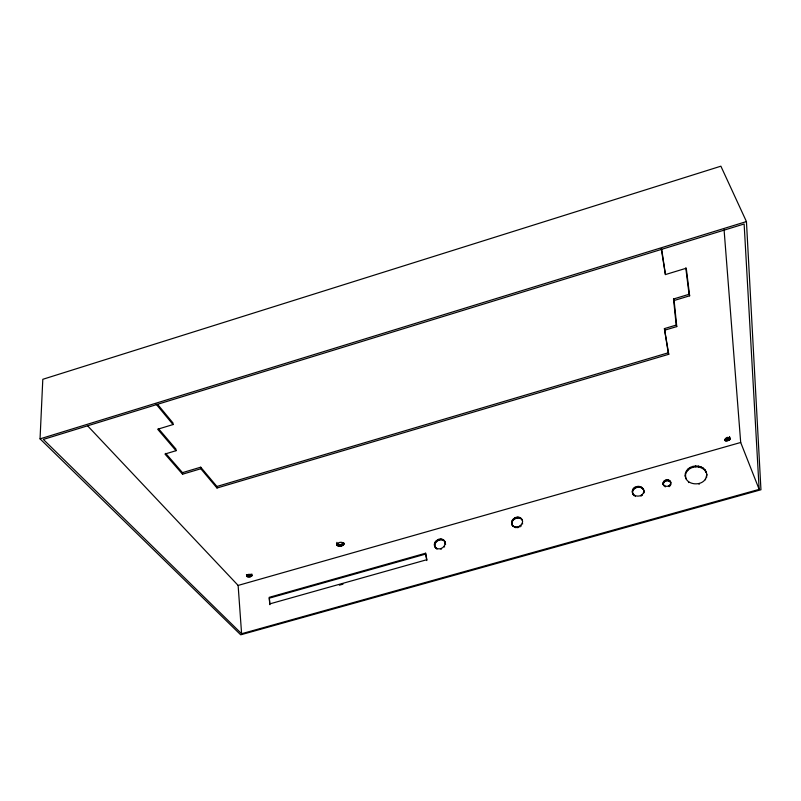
<?xml version="1.0" encoding="UTF-8"?>
<svg xmlns="http://www.w3.org/2000/svg" width="801" height="801" viewBox="0 0 801 801"><rect width="100%" height="100%" fill="white"/><g stroke="black" fill="none" stroke-linecap="round" stroke-linejoin="round"><path stroke-width="1.2" d="M40.05 438.858L42.803 379.304L720.88 166.187L746.442 221.577L760.95 489.761L240.711 634.813L40.05 438.858L746.442 221.577M336.73 544.78C337.411 542.047 342.628 541.286 344.05 543.729C343.339 546.853 336.17 547.473 336.55 543.358L336.931 545.251M706.422 476.675L706.702 474.312L706.532 477.536L706.422 476.675C703.538 487.799 682.852 485.476 685.466 473.161C688.439 462.948 706.662 463.779 706.812 475.173M685.596 477.827L685.736 478.678L685.466 473.161M725.175 440.67C725.546 432.971 735.708 441.301 725.175 440.67L724.645 439.288L727.739 439.128L729.601 437.096M663.228 484.164C664.64 488.149 671.879 486.307 670.697 482.062C669.025 477.676 661.226 480.47 663.398 485.016L663.088 483.323M663.248 484.174C663.328 480.35 669.526 479.358 670.848 482.913L670.697 482.062M643.614 492.245L643.804 490.953L643.804 493.086L643.614 492.245C642.032 498.272 630.838 496.99 632.48 490.282C634.002 485.166 642.903 484.935 643.794 490.532L643.023 488.53M633.05 493.987L633.251 494.828C629.706 489.01 639.779 484.194 643.213 489.371M512.96 525.766C517.376 530.032 525.977 523.163 521.191 518.417C516.285 513.982 507.894 521.721 513.301 526.547L512.149 524.785L512.49 525.566M511.669 523.614L512.019 524.405C510.858 518.938 519.348 515.484 522.342 520.189L522.012 519.388M445.156 543.709L445.576 544.47L445.096 542.437C445.927 547.263 439.218 550.948 435.614 547.614L437.076 549.106L436.645 548.355M434.452 545.441L435.303 547.373C431.028 541.416 442.382 535.198 445.096 542.027L443.924 540.274M434.883 546.202C434.082 541.396 440.74 537.731 444.345 541.035M685.606 474.022C688.349 465.211 702.797 464.169 706.362 472.86L706.242 471.989M246.558 575.989L248.23 574.407L250.983 574.367L252.045 575.549L250.373 576.76L247.119 576.59L246.448 574.557L248.841 575.549L251.935 574.127M336.74 543.819L340.465 544.7L343.799 542.808L343.989 544.229M157.687 404.475L172.966 422.958L173.026 424.56L157.677 429.236L176.02 450.703L164.956 454.037L182.558 474.202L200.811 468.755L217.001 488.009L668.765 354.282L664.409 328.61L676.194 325.086L673.521 298.993L689.05 294.307L685.796 267.894M661.226 248.57L665.421 274.573L686.257 268.225L689.651 295.809L674.112 300.505L676.765 326.588L664.97 330.102M165.697 453.376L182.488 472.65L200.721 467.193L216.901 486.477L217.001 488.009M216.901 486.477L668.224 352.81L664.409 328.61M87.94 426.182L238.127 585.421L740.695 442.482L724.084 229.847M339.384 585.171L342.978 584.159M241.602 633.731L759.168 489.371L744.129 223.98L43.334 439.419L241.602 633.731L238.127 585.421M158.428 428.565L175.96 449.121L176.02 450.703M156.195 404.245L173.026 424.56M434.873 546.612L436.044 548.365M434.402 544.169L434.833 544.93M434.723 542.888L435.153 543.639M435.374 541.666L435.804 542.427M436.335 540.605L436.765 541.366M440.68 548.675L441.111 549.436M437.526 539.774L437.947 540.535M438.868 539.233L439.288 539.984M440.27 539.003L440.69 539.764M444.185 546.222L444.615 546.983M442.883 539.544L443.303 540.305M441.641 539.103L442.062 539.864M511.839 521.061L512.179 521.851M514.052 526.497L514.392 527.288M511.569 522.342L511.909 523.133M512.46 519.849L512.81 520.64M515.353 526.938L515.694 527.719M513.401 518.788L513.741 519.579M516.775 527.038L517.116 527.829M518.217 526.808L518.557 527.589M514.592 517.947L514.933 518.738M515.944 517.396L516.285 518.187M519.589 526.247L519.919 527.028M517.386 517.156L517.716 517.957M520.78 525.406L521.111 526.197M518.798 517.256L519.138 518.057M521.191 518.417L521.531 519.208M520.099 517.686L520.43 518.477M522.342 523.113L522.673 523.904M689.05 294.307L689.651 295.809M740.695 442.482L759.168 489.371M729.471 436.725L730.132 438.477M729.541 437.516L730.081 438.898M729.31 437.957L729.841 439.338M728.91 438.397L729.441 439.779M728.369 438.798L728.91 440.18M673.521 298.993L674.112 300.505M727.739 439.128L728.269 440.51M727.048 439.379L727.578 440.76M726.347 439.529L726.877 440.91M725.686 439.559L726.217 440.94M725.105 439.479L725.636 440.86M676.194 325.086L676.765 326.588M668.224 352.81L668.765 354.282M444.675 541.266L445.516 543.198M632.48 492.825L632.68 493.666M633.961 494.968L634.162 495.799M632.48 490.282L632.68 491.113M632.289 491.564L632.49 492.395M635.163 495.689L635.353 496.52M633.06 489.061L633.261 489.902M633.971 487.999L634.172 488.83M635.163 487.148L635.353 487.989M636.545 486.587L636.745 487.429M638.027 486.337L638.227 487.178M639.518 486.427L639.709 487.268M640.93 495.388L641.12 496.23M642.132 494.537L642.322 495.378M642.102 487.559L642.292 488.4M640.91 486.838L641.1 487.689M663.578 481.651L663.749 482.502M663.208 482.462L663.368 483.313M663.628 484.935L663.799 485.786M664.189 480.94L664.349 481.791M665.07 486.067L665.231 486.908M665.911 479.999L666.072 480.85M664.98 480.38L665.14 481.231M666.903 479.829L667.063 480.69M667.914 479.889L668.074 480.74M668.955 485.857L669.115 486.708M669.666 480.64L669.816 481.491M670.357 484.575L670.507 485.426M668.855 480.169L669.005 481.021M669.746 485.286L669.906 486.137M670.297 481.291L670.447 482.142M670.727 483.764L670.888 484.615M426.813 560.58L425.631 554.082L269.326 598.157L269.917 604.705M685.165 475.514L685.306 476.375M643.603 489.691L643.994 491.794M688.49 481.721L688.62 482.582M686.477 470.938L686.617 471.799M688.129 468.985L688.259 469.857M690.302 467.434L690.432 468.305M661.646 248.891L665.421 274.573M692.855 466.392L692.985 467.263M695.618 465.932L695.749 466.803M698.993 483.514L699.113 484.375M698.402 466.072L698.522 466.943M701.025 466.823L701.145 467.694M343.489 543.308L343.689 544.73M342.968 543.779L343.158 545.201M342.247 544.189L342.448 545.601M341.396 544.5L341.586 545.922M703.308 468.114L703.418 468.985M340.465 544.7L340.655 546.112M339.514 544.77L339.704 546.192M338.603 544.71L338.793 546.132M705.08 469.877L705.2 470.748M705.421 478.918L705.531 479.779M337.812 544.52L337.992 545.942M336.901 542.357L337.091 543.779M337.171 544.219L337.361 545.641M251.744 574.477L251.864 575.909M251.384 574.818L251.504 576.239M250.883 575.108L250.993 576.53M250.252 575.338L250.373 576.76M249.562 575.488L249.672 576.91M248.841 575.549L248.951 576.97M248.14 575.508L248.26 576.93M247.519 575.378L247.629 576.8M247.008 575.168L247.119 576.59M246.638 574.888L246.748 576.32M200.721 467.193L200.811 468.755M182.488 472.65L182.558 474.202M425.671 553.201L269.186 597.346L269.767 603.894L426.863 559.699L425.671 553.201"/></g></svg>
